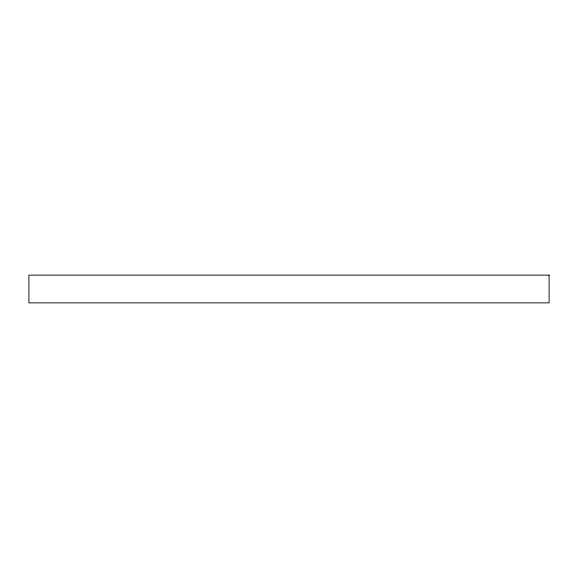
<?xml version="1.0" encoding="UTF-8"?>
<svg xmlns="http://www.w3.org/2000/svg" width="578" height="578" viewBox="0 0 578 578"><rect width="100%" height="100%" fill="white"/><g stroke="black" fill="none" stroke-linecap="round" stroke-linejoin="round"><path stroke-width="0.87" d="M549.1 275.128L28.9 275.128L28.9 302.872L549.1 302.872L549.1 275.128"/></g></svg>
